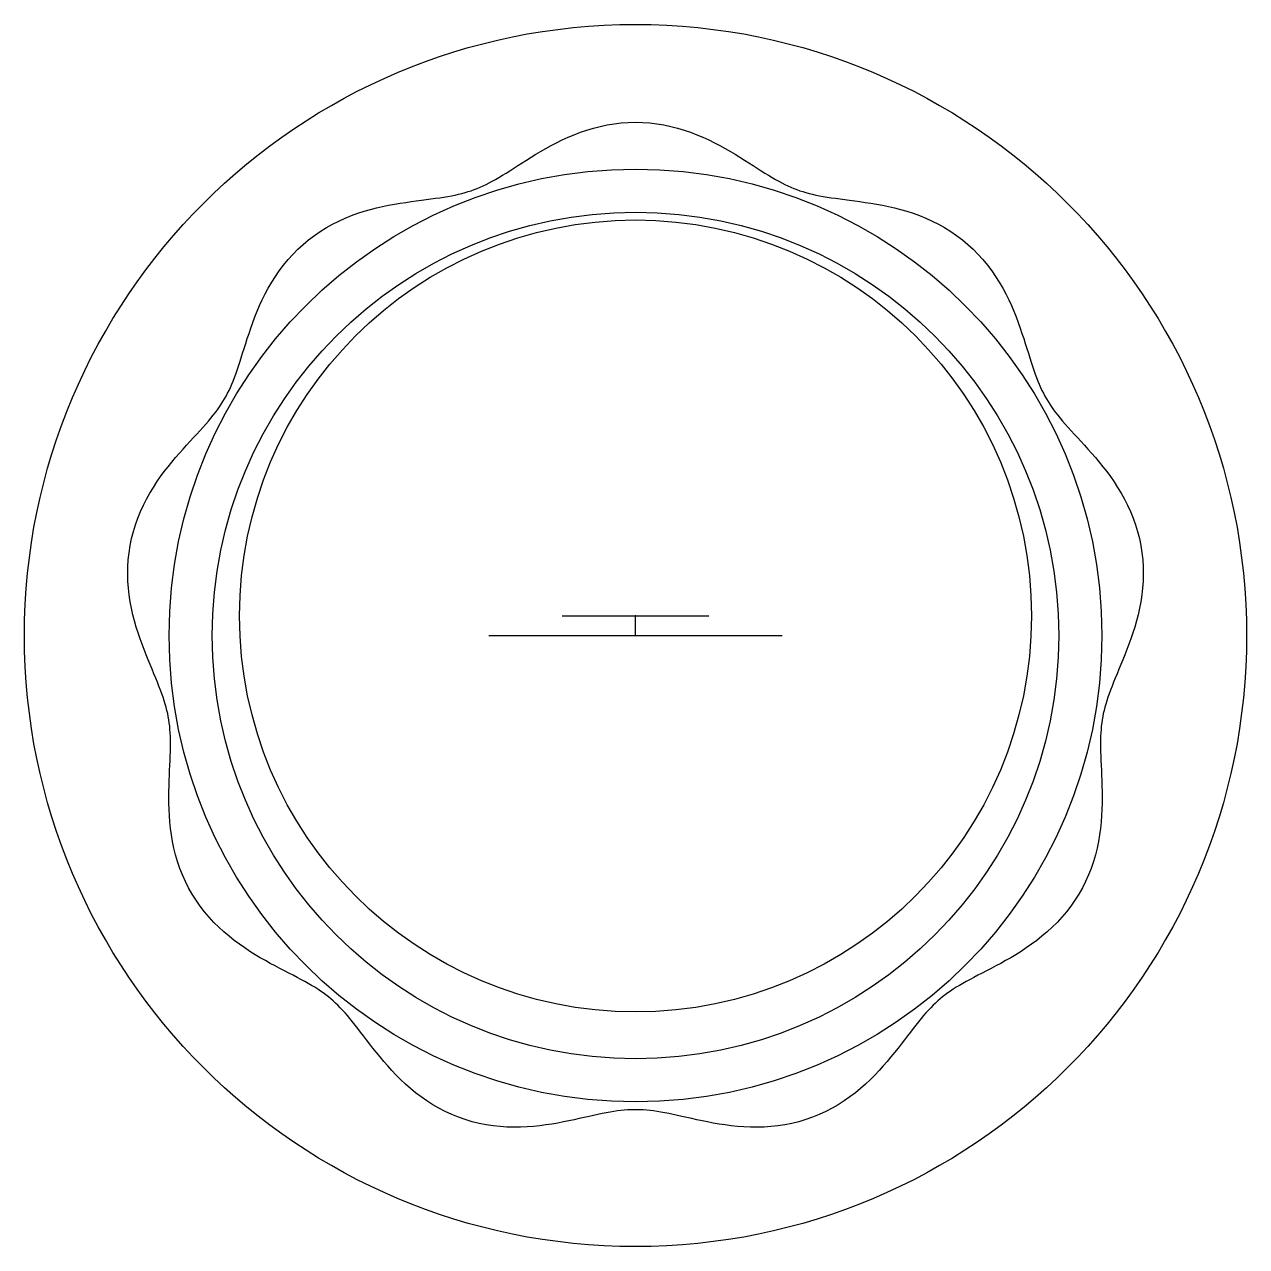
# Model space of a CAD drawing. Header units: metres. Extents: x -25 to 25, y -25 to 25.
import ezdxf

# ---------------------------------------------------------------- set-up
doc = ezdxf.new("R2010")
doc.units = ezdxf.units.M

msp = doc.modelspace()

# ---------------------------------------------------------------- linework, layer by layer
for points in [[(0, 21), (0.295, 20.993), (0.588, 20.972), (0.879, 20.937), (1.166, 20.89), (1.448, 20.83), (1.724, 20.759), (1.994, 20.678), (2.257, 20.588), (2.513, 20.49), (2.76, 20.385), (3, 20.275), (3.232, 20.161), (3.456, 20.044), (3.672, 19.925), (3.88, 19.805), (4.081, 19.686), (4.274, 19.567), (4.461, 19.45), (4.641, 19.336), (4.814, 19.226), (4.98, 19.119), (5.14, 19.017), (5.295, 18.92), (5.443, 18.828), (5.587, 18.742), (5.725, 18.662), (5.859, 18.587), (5.989, 18.518), (6.115, 18.453), (6.239, 18.394), (6.361, 18.34), (6.481, 18.289), (6.602, 18.242), (6.723, 18.199), (6.846, 18.159), (6.973, 18.121), (7.103, 18.086), (7.238, 18.052), (7.378, 18.021), (7.525, 17.992), (7.679, 17.964), (7.84, 17.937), (8.009, 17.911), (8.185, 17.886), (8.369, 17.861), (8.561, 17.836), (8.76, 17.81), (8.967, 17.783), (9.181, 17.754), (9.402, 17.722), (9.629, 17.687), (9.863, 17.648), (10.102, 17.603), (10.346, 17.553), (10.595, 17.495), (10.847, 17.43), (11.103, 17.356), (11.361, 17.273), (11.62, 17.179), (11.879, 17.074), (12.137, 16.958), (12.394, 16.829), (12.646, 16.688), (12.895, 16.534), (13.137, 16.368), (13.372, 16.191), (13.598, 16.002), (13.815, 15.802), (14.022, 15.594), (14.217, 15.377), (14.401, 15.153), (14.574, 14.923), (14.735, 14.689), (14.884, 14.453), (15.023, 14.214), (15.151, 13.975), (15.269, 13.736), (15.378, 13.498), (15.479, 13.263), (15.572, 13.031), (15.658, 12.803), (15.738, 12.579), (15.812, 12.36), (15.882, 12.148), (15.949, 11.941), (16.012, 11.742), (16.072, 11.549), (16.13, 11.363), (16.187, 11.186), (16.242, 11.016), (16.297, 10.853), (16.351, 10.698), (16.406, 10.551), (16.46, 10.411), (16.515, 10.277), (16.571, 10.149), (16.628, 10.027), (16.687, 9.908), (16.748, 9.794), (16.812, 9.681), (16.878, 9.571), (16.948, 9.461), (17.023, 9.351), (17.102, 9.239), (17.187, 9.126), (17.277, 9.011), (17.373, 8.892), (17.476, 8.77), (17.585, 8.645), (17.7, 8.514), (17.822, 8.38), (17.949, 8.24), (18.082, 8.095), (18.221, 7.945), (18.364, 7.788), (18.511, 7.626), (18.661, 7.456), (18.814, 7.28), (18.968, 7.097), (19.122, 6.905), (19.277, 6.706), (19.43, 6.499), (19.58, 6.283), (19.726, 6.058), (19.868, 5.824), (20.003, 5.582), (20.131, 5.331), (20.249, 5.072), (20.358, 4.806), (20.456, 4.532), (20.542, 4.252), (20.616, 3.968), (20.675, 3.679), (20.721, 3.388), (20.753, 3.095), (20.771, 2.803), (20.775, 2.511), (20.767, 2.223), (20.746, 1.938), (20.714, 1.657), (20.672, 1.382), (20.621, 1.113), (20.562, 0.85), (20.496, 0.594), (20.424, 0.346), (20.348, 0.104), (20.269, -0.13), (20.187, -0.357), (20.104, -0.577), (20.021, -0.789), (19.938, -0.993), (19.857, -1.191), (19.778, -1.381), (19.702, -1.564), (19.629, -1.741), (19.559, -1.91), (19.495, -2.074), (19.434, -2.23), (19.378, -2.381), (19.327, -2.527), (19.281, -2.667), (19.239, -2.803), (19.202, -2.935), (19.169, -3.065), (19.14, -3.193), (19.114, -3.319), (19.092, -3.446), (19.074, -3.575), (19.058, -3.705), (19.045, -3.839), (19.036, -3.977), (19.029, -4.121), (19.025, -4.27), (19.024, -4.425), (19.025, -4.588), (19.029, -4.757), (19.035, -4.935), (19.042, -5.119), (19.05, -5.312), (19.06, -5.512), (19.069, -5.719), (19.078, -5.934), (19.085, -6.157), (19.09, -6.386), (19.092, -6.622), (19.09, -6.864), (19.084, -7.113), (19.071, -7.367), (19.052, -7.627), (19.024, -7.891), (18.988, -8.159), (18.942, -8.43), (18.884, -8.703), (18.816, -8.978), (18.735, -9.252), (18.641, -9.526), (18.535, -9.798), (18.415, -10.065), (18.282, -10.328), (18.137, -10.585), (17.979, -10.834), (17.811, -11.075), (17.632, -11.306), (17.445, -11.527), (17.249, -11.738), (17.048, -11.939), (16.841, -12.128), (16.63, -12.307), (16.417, -12.476), (16.202, -12.635), (15.987, -12.785), (15.773, -12.925), (15.56, -13.058), (15.35, -13.183), (15.143, -13.302), (14.941, -13.414), (14.743, -13.52), (14.55, -13.622), (14.364, -13.719), (14.184, -13.812), (14.011, -13.902), (13.845, -13.989), (13.686, -14.073), (13.535, -14.156), (13.391, -14.236), (13.254, -14.315), (13.125, -14.394), (13.002, -14.471), (12.885, -14.548), (12.774, -14.626), (12.667, -14.704), (12.564, -14.784), (12.465, -14.866), (12.367, -14.95), (12.271, -15.038), (12.175, -15.13), (12.079, -15.227), (11.983, -15.329), (11.885, -15.437), (11.785, -15.552), (11.683, -15.673), (11.579, -15.802), (11.471, -15.937), (11.36, -16.079), (11.245, -16.229), (11.126, -16.384), (11.002, -16.546), (10.874, -16.714), (10.74, -16.886), (10.6, -17.063), (10.453, -17.243), (10.3, -17.427), (10.139, -17.612), (9.971, -17.799), (9.794, -17.985), (9.608, -18.171), (9.414, -18.354), (9.209, -18.535), (8.995, -18.71), (8.772, -18.88), (8.538, -19.043), (8.296, -19.198), (8.044, -19.343), (7.784, -19.478), (7.517, -19.6), (7.244, -19.711), (6.965, -19.808), (6.683, -19.892), (6.399, -19.962), (6.113, -20.018), (5.827, -20.061), (5.542, -20.092), (5.26, -20.11), (4.982, -20.118), (4.707, -20.115), (4.438, -20.104), (4.174, -20.084), (3.915, -20.057), (3.663, -20.025), (3.418, -19.988), (3.18, -19.947), (2.949, -19.904), (2.724, -19.859), (2.508, -19.813), (2.298, -19.767), (2.096, -19.722), (1.902, -19.679), (1.714, -19.637), (1.535, -19.598), (1.362, -19.562), (1.196, -19.53), (1.037, -19.501), (0.885, -19.475), (0.738, -19.453), (0.596, -19.436), (0.459, -19.421), (0.325, -19.411), (0.194, -19.404), (0.064, -19.4), (-0.064, -19.4), (-0.194, -19.404), (-0.325, -19.411), (-0.459, -19.421), (-0.596, -19.436), (-0.738, -19.453), (-0.885, -19.475), (-1.037, -19.501), (-1.196, -19.53), (-1.362, -19.562), (-1.535, -19.598), (-1.714, -19.637), (-1.902, -19.679), (-2.096, -19.722), (-2.298, -19.767), (-2.508, -19.813), (-2.724, -19.859), (-2.949, -19.904), (-3.18, -19.947), (-3.418, -19.988), (-3.663, -20.025), (-3.915, -20.057), (-4.174, -20.084), (-4.438, -20.104), (-4.707, -20.115), (-4.982, -20.118), (-5.26, -20.11), (-5.542, -20.092), (-5.827, -20.061), (-6.113, -20.018), (-6.399, -19.962), (-6.683, -19.892), (-6.965, -19.808), (-7.244, -19.711), (-7.517, -19.6), (-7.784, -19.478), (-8.044, -19.343), (-8.296, -19.198), (-8.538, -19.043), (-8.772, -18.88), (-8.995, -18.71), (-9.209, -18.535), (-9.414, -18.354), (-9.608, -18.171), (-9.794, -17.985), (-9.971, -17.799), (-10.139, -17.612), (-10.3, -17.427), (-10.453, -17.243), (-10.6, -17.063), (-10.74, -16.886), (-10.874, -16.714), (-11.002, -16.546), (-11.126, -16.384), (-11.245, -16.229), (-11.36, -16.079), (-11.471, -15.937), (-11.579, -15.802), (-11.683, -15.673), (-11.785, -15.552), (-11.885, -15.437), (-11.983, -15.329), (-12.079, -15.227), (-12.175, -15.13), (-12.271, -15.038), (-12.367, -14.95), (-12.465, -14.866), (-12.564, -14.784), (-12.667, -14.704), (-12.774, -14.626), (-12.885, -14.548), (-13.002, -14.471), (-13.125, -14.394), (-13.254, -14.315), (-13.391, -14.236), (-13.535, -14.156), (-13.686, -14.073), (-13.845, -13.989), (-14.011, -13.902), (-14.184, -13.812), (-14.364, -13.719), (-14.55, -13.622), (-14.743, -13.52), (-14.941, -13.414), (-15.143, -13.302), (-15.35, -13.183), (-15.56, -13.058), (-15.773, -12.925), (-15.987, -12.785), (-16.202, -12.635), (-16.417, -12.476), (-16.63, -12.307), (-16.841, -12.128), (-17.048, -11.939), (-17.249, -11.738), (-17.445, -11.527), (-17.632, -11.306), (-17.811, -11.075), (-17.979, -10.834), (-18.137, -10.585), (-18.282, -10.328), (-18.415, -10.065), (-18.535, -9.798), (-18.641, -9.526), (-18.735, -9.252), (-18.816, -8.978), (-18.884, -8.703), (-18.942, -8.43), (-18.988, -8.159), (-19.024, -7.891), (-19.052, -7.627), (-19.071, -7.367), (-19.084, -7.113), (-19.09, -6.864), (-19.092, -6.622), (-19.09, -6.386), (-19.085, -6.157), (-19.078, -5.934), (-19.069, -5.719), (-19.06, -5.512), (-19.05, -5.312), (-19.042, -5.119), (-19.035, -4.935), (-19.029, -4.757), (-19.025, -4.588), (-19.024, -4.425), (-19.025, -4.27), (-19.029, -4.121), (-19.036, -3.977), (-19.045, -3.839), (-19.058, -3.705), (-19.074, -3.575), (-19.092, -3.446), (-19.114, -3.319), (-19.14, -3.193), (-19.169, -3.065), (-19.202, -2.935), (-19.239, -2.803), (-19.281, -2.667), (-19.327, -2.527), (-19.378, -2.381), (-19.434, -2.23), (-19.495, -2.074), (-19.559, -1.91), (-19.629, -1.741), (-19.702, -1.564), (-19.778, -1.381), (-19.857, -1.191), (-19.938, -0.993), (-20.021, -0.789), (-20.104, -0.577), (-20.187, -0.357), (-20.269, -0.13), (-20.348, 0.104), (-20.424, 0.346), (-20.496, 0.594), (-20.562, 0.85), (-20.621, 1.113), (-20.672, 1.382), (-20.714, 1.657), (-20.746, 1.938), (-20.767, 2.223), (-20.775, 2.511), (-20.771, 2.803), (-20.753, 3.095), (-20.721, 3.388), (-20.675, 3.679), (-20.616, 3.968), (-20.542, 4.252), (-20.456, 4.532), (-20.358, 4.806), (-20.249, 5.072), (-20.131, 5.331), (-20.003, 5.582), (-19.868, 5.824), (-19.726, 6.058), (-19.58, 6.283), (-19.43, 6.499), (-19.277, 6.706), (-19.122, 6.905), (-18.968, 7.097), (-18.814, 7.28), (-18.661, 7.456), (-18.511, 7.626), (-18.364, 7.788), (-18.221, 7.945), (-18.082, 8.095), (-17.949, 8.24), (-17.822, 8.38), (-17.7, 8.514), (-17.585, 8.645), (-17.476, 8.77), (-17.373, 8.892), (-17.277, 9.011), (-17.187, 9.126), (-17.102, 9.239), (-17.023, 9.351), (-16.948, 9.461), (-16.878, 9.571), (-16.812, 9.681), (-16.748, 9.794), (-16.687, 9.908), (-16.628, 10.027), (-16.571, 10.149), (-16.515, 10.277), (-16.46, 10.411), (-16.406, 10.551), (-16.351, 10.698), (-16.297, 10.853), (-16.242, 11.016), (-16.187, 11.186), (-16.13, 11.363), (-16.072, 11.549), (-16.012, 11.742), (-15.949, 11.941), (-15.882, 12.148), (-15.812, 12.36), (-15.738, 12.579), (-15.658, 12.803), (-15.572, 13.031), (-15.479, 13.263), (-15.378, 13.498), (-15.269, 13.736), (-15.151, 13.975), (-15.023, 14.214), (-14.884, 14.453), (-14.735, 14.689), (-14.574, 14.923), (-14.401, 15.153), (-14.217, 15.377), (-14.022, 15.594), (-13.815, 15.802), (-13.598, 16.002), (-13.372, 16.191), (-13.137, 16.368), (-12.895, 16.534), (-12.646, 16.688), (-12.394, 16.829), (-12.137, 16.958), (-11.879, 17.074), (-11.62, 17.179), (-11.361, 17.273), (-11.103, 17.356), (-10.847, 17.43), (-10.595, 17.495), (-10.346, 17.553), (-10.102, 17.603), (-9.863, 17.648), (-9.629, 17.687), (-9.402, 17.722), (-9.181, 17.754), (-8.967, 17.783), (-8.76, 17.81), (-8.561, 17.836), (-8.369, 17.861), (-8.185, 17.886), (-8.009, 17.911), (-7.84, 17.937), (-7.679, 17.964), (-7.525, 17.992), (-7.378, 18.021), (-7.238, 18.052), (-7.103, 18.086), (-6.973, 18.121), (-6.846, 18.159), (-6.723, 18.199), (-6.602, 18.242), (-6.481, 18.289), (-6.361, 18.34), (-6.239, 18.394), (-6.115, 18.453), (-5.989, 18.518), (-5.859, 18.587), (-5.725, 18.662), (-5.587, 18.742), (-5.443, 18.828), (-5.295, 18.92), (-5.14, 19.017), (-4.98, 19.119), (-4.814, 19.226), (-4.641, 19.336), (-4.461, 19.45), (-4.274, 19.567), (-4.081, 19.686), (-3.88, 19.805), (-3.672, 19.925), (-3.456, 20.044), (-3.232, 20.161), (-3, 20.275), (-2.76, 20.385), (-2.513, 20.49), (-2.257, 20.588), (-1.994, 20.678), (-1.724, 20.759), (-1.448, 20.83), (-1.166, 20.89), (-0.879, 20.937), (-0.588, 20.972), (-0.295, 20.993), (0, 21)], [(-3, 0.8), (3, 0.8)], [(0, 0), (0, 0.8)], [(-6, 0), (6, 0)]]:
    msp.add_lwpolyline(points)
for centre, radius in [((0, 0), 25), ((0, 0), 19.08), ((0, 0), 17.32), ((0, 0.8), 16.2)]:
    msp.add_circle(centre, radius)
for p in [(0, 0.8), (0, 0)]:
    msp.add_point(p)

doc.saveas('drawing.dxf')
